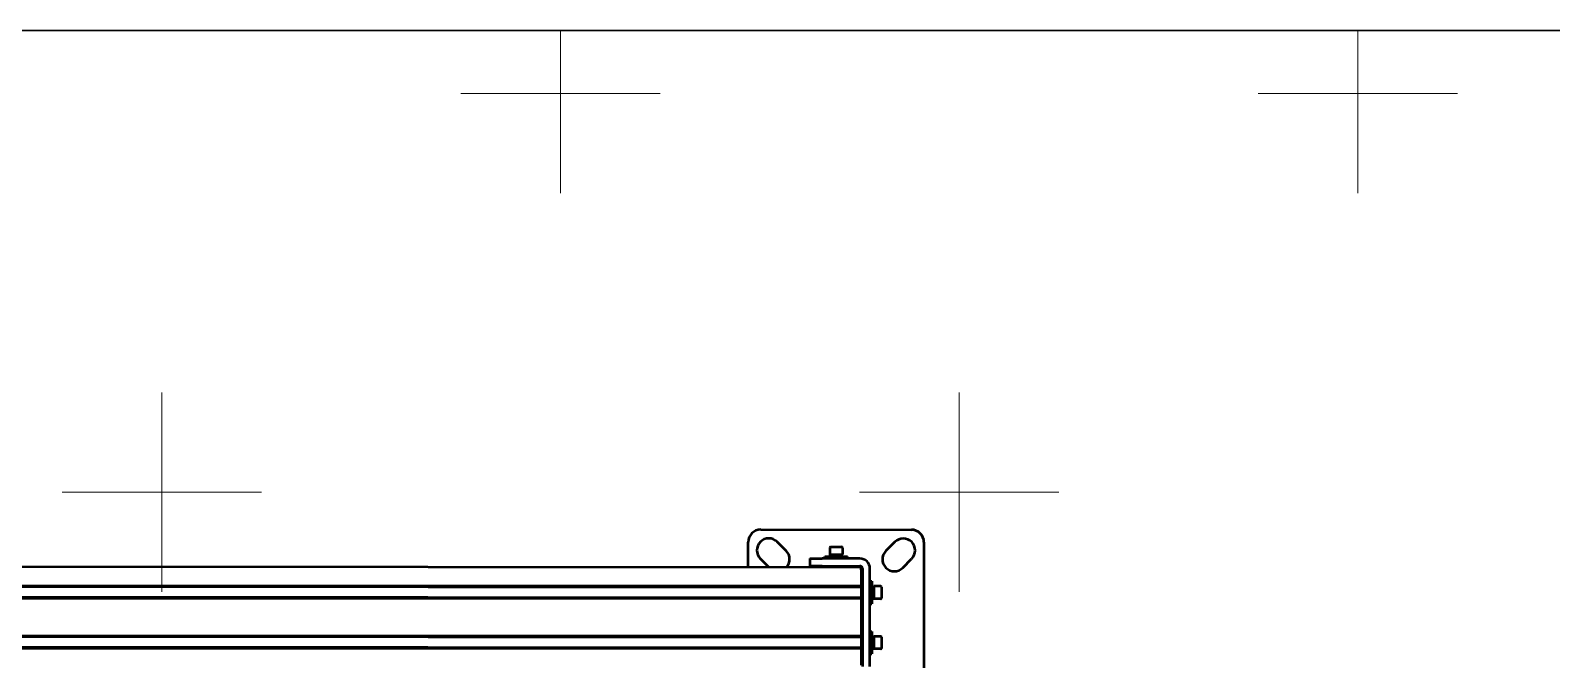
# Model space of a CAD drawing. Header units: millimetres. Extents: x 845401 to 948039, y 511594 to 550263.
# Drawn here: x 914943 to 916154, y 537637 to 538138 of the extents above; entities that cross this region are included whole.
import ezdxf

# ---------------------------------------------------------------- set-up
doc = ezdxf.new("R2010")
doc.units = ezdxf.units.MM
doc.layers.add('00', color=7, linetype='Continuous')
for name, color, linetype, lineweight in [('A-剖-0.10mm.......SECT-L01', 255, 'Continuous', 18), ('可见 (ISO)', 7, 'Continuous', 50), ('粗实线', 7, 'Continuous', 30)]:
    doc.layers.add(name, color=color, linetype=linetype, lineweight=lineweight)

# ---------------------------------------------------------------- blocks, each defined once
blk = doc.blocks.new('单件分离新结构核图')
at = {"layer": '可见 (ISO)'}
for p, q in [((4621786.4, 896395.1), (4621906.4, 896395.1)), ((4621776.4, 896365.1), (4621776.4, 896385.1)), ((4621806.6, 896378.3), (4621799.5, 896385.3)), ((4621893.2, 896385.3), (4621886.1, 896378.3)), ((4621916.4, 896385.1), (4621916.4, 896265.1)), ((4621786.1, 896371.9), (4621792.9, 896365.1)), ((4621825.4, 896372.1), (4621835.4, 896372.1)), ((4621825.4, 896372.1), (4621825.4, 896366.1)), ((4621865.4, 896372.1), (4621835.4, 896372.1)), ((4621837.4, 896373.7), (4621855.4, 896373.7)), ((4621837.4, 896372.1), (4621837.4, 896373.7)), ((4621841.4, 896380.7), (4621841.4, 896375.3)), ((4621841.4, 896375.3), (4621851.4, 896375.3)), ((4621841.7, 896373.7), (4621841.7, 896375.3)), ((4621842, 896381.3), (4621850.8, 896381.3)), ((4621845.5, 896375.3), (4621846, 896373.7)), ((4621846.7, 896373.7), (4621846.2, 896375.3)), ((4621851, 896373.7), (4621851, 896375.3)), ((4621851.4, 896380.7), (4621851.4, 896375.3)), ((4621855.4, 896372.1), (4621855.4, 896373.7)), ((4621899.5, 896364.8), (4621906.6, 896371.9)), ((4621866.4, 896365.1), (4619086.4, 896365.1)), ((4621835.4, 896366.1), (4621825.4, 896366.1)), ((4621835.4, 896366.1), (4621865.4, 896366.1)), ((4621843.4, 896366.1), (4621843.4, 896365.1)), ((4621849.4, 896366.1), (4621849.4, 896365.1)), ((4621866.4, 896363), (4621866.4, 896365.1)), ((4621866.4, 896363), (4621866.4, 896350.1)), ((4621867.4, 896364.1), (4621867.4, 896286.1)), ((4621873.4, 896286.1), (4621873.4, 896364.1)), ((4621866.4, 896350.1), (4619086.4, 896350.1)), ((4621866.4, 896349.1), (4619086.4, 896349.1)), ((4621866.4, 896354.9), (4621866.6, 896354.9)), ((4621866.4, 896350.1), (4621866.4, 896349.1)), ((4621866.4, 896349.1), (4621866.4, 896340.9)), ((4621866.6, 896354), (4621866.6, 896354.9)), ((4621866.6, 896349.2), (4621866.6, 896354)), ((4621867.4, 896349.2), (4621866.6, 896349.2)), ((4621873.4, 896354.1), (4621875, 896354.1)), ((4621875, 896354.1), (4621875, 896336.1)), ((4621875, 896349.7), (4621876.6, 896349.7)), ((4621876.6, 896350.1), (4621876.6, 896340.1)), ((4621882, 896350.1), (4621876.6, 896350.1)), ((4621882.6, 896349.5), (4621882.6, 896340.7)), ((4621866.4, 896340.9), (4619086.4, 896340.9)), ((4621866.4, 896339.9), (4619086.4, 896339.9)), ((4621866.4, 896340.9), (4621866.4, 896339.9)), ((4621866.4, 896339.9), (4621866.4, 896310.3)), ((4621866.4, 896335.2), (4621866.6, 896335.2)), ((4621866.6, 896338.5), (4621866.6, 896345.2)), ((4621866.6, 896340.9), (4621867.4, 896340.9)), ((4621866.6, 896335.4), (4621866.6, 896338.5)), ((4621866.6, 896335.4), (4621866.6, 896335.2)), ((4621866.6, 896335.2), (4621866.6, 896335.2)), ((4621873.4, 896336.1), (4621875, 896336.1)), ((4621875, 896340.4), (4621876.6, 896340.4)), ((4621882, 896340.1), (4621876.6, 896340.1)), ((4621866.4, 896310.3), (4619086.4, 896310.3)), ((4621866.4, 896309.3), (4619086.4, 896309.3)), ((4621866.4, 896314.9), (4621866.6, 896314.9)), ((4621866.4, 896310.3), (4621866.4, 896309.3)), ((4621866.4, 896309.3), (4621866.4, 896301.1)), ((4621866.6, 896314), (4621866.6, 896314.9)), ((4621866.6, 896309.2), (4621866.6, 896314)), ((4621867.4, 896309.2), (4621866.6, 896309.2)), ((4621873.4, 896314.1), (4621875, 896314.1)), ((4621875, 896314.1), (4621875, 896296.1)), ((4621875, 896309.7), (4621876.6, 896309.7)), ((4621876.6, 896310.1), (4621876.6, 896300.1)), ((4621882, 896310.1), (4621876.6, 896310.1)), ((4621882.6, 896309.5), (4621882.6, 896300.7)), ((4621866.4, 896301.1), (4619086.4, 896301.1)), ((4621866.4, 896300.1), (4619086.4, 896300.1)), ((4621866.4, 896301.1), (4621866.4, 896300.1)), ((4621866.4, 896300.1), (4621866.4, 896287.2)), ((4621866.6, 896298.5), (4621866.6, 896305.2)), ((4621866.6, 896300.9), (4621867.4, 896300.9)), ((4621866.6, 896295.4), (4621866.6, 896298.5)), ((4621875, 896300.4), (4621876.6, 896300.4)), ((4621882, 896300.1), (4621876.6, 896300.1)), ((4621866.4, 896295.2), (4621866.6, 896295.2)), ((4621866.6, 896295.4), (4621866.6, 896295.2)), ((4621866.6, 896295.2), (4621866.6, 896295.2)), ((4621873.4, 896296.1), (4621875, 896296.1))]:
    blk.add_line(p, q, dxfattribs=at)
for centre, radius, start, end in [((4621786.4, 896385.1), 10, 90, 180), ((4621906.4, 896385.1), 10, 0, 90), ((4621792.8, 896378.6), 9.5, 45, 225), ((4621899.9, 896378.6), 9.5, 315, 135), ((4621799.9, 896371.5), 9.5, 317.1196, 45), ((4621842, 896380.7), 0.6, 90, 180), ((4621850.8, 896380.7), 0.6, 0, 90), ((4621865.4, 896364.1), 8, 0, 90), ((4621892.8, 896371.5), 9.5, 135, 315), ((4621865.4, 896364.1), 2, 0, 90), ((4621882, 896349.5), 0.6, 0, 90), ((4621882, 896340.7), 0.6, 270, 0), ((4621882, 896309.5), 0.6, 0, 90), ((4621882, 896300.7), 0.6, 270, 0)]:
    blk.add_arc(centre, radius, start, end, dxfattribs=at)
blk = doc.blocks.new('C线')
at = {"layer": 'A-剖-0.10mm.......SECT-L01', "color": 1, "rotation": 359.9712527628268}
blk.add_blockref('单件分离新结构核图', (-3624841.2, -417498, 12.7), dxfattribs=at)
blk = doc.blocks.new('BC线平台')
at = {"layer": 'A-剖-0.10mm.......SECT-L01'}
h = blk.add_hatch(dxfattribs=at)
h.set_pattern_fill('CROSS', color=2, scale=50)
h.set_pattern_definition([(0, (691447.87, 341554.85), (317.5, 317.5), [158.75, -476.25]), (90, (691527.24, 341475.47), (-317.5, 317.5), [158.75, -476.25])])
h.paths.add_polyline_path([(791174.1, 370096.4), (802932, 370096.4), (802932, 366396.4), (791174.1, 366396.4)])
at = {"layer": '粗实线', "elevation": 1}
blk.add_lwpolyline([(791174.1, 370096.4), (802932, 370096.4), (802932, 366396.4), (791174.1, 366396.4)], close=True, dxfattribs=at)

msp = doc.modelspace()

# ---------------------------------------------------------------- block references
at = {"layer": '00'}
for name, p in [('BC线平台', (120688.3, 168041.3, -1)), ('C线', (-81869.8, 61162.2))]:
    msp.add_blockref(name, p, dxfattribs=at)

doc.saveas('drawing.dxf')
